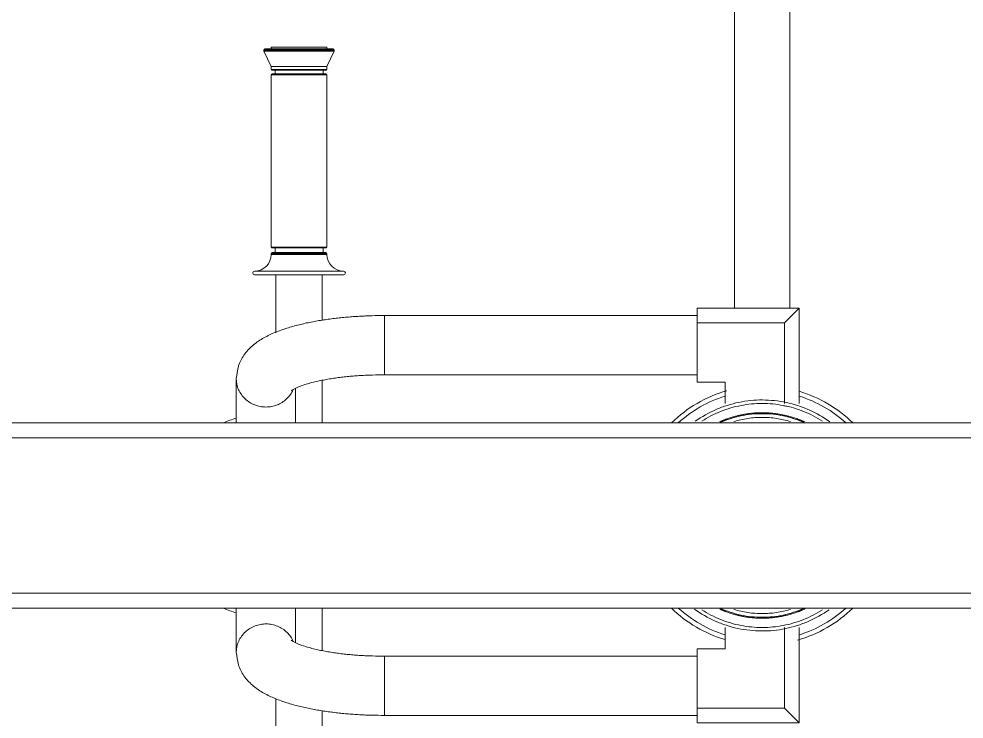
# Model space of a CAD drawing. Header units: millimetres. Extents: x 2179 to 48742, y 3478 to 161002.
# Drawn here: x 25390 to 25900, y 138843 to 139221 of the extents above; entities that cross this region are included whole.
import ezdxf

# ---------------------------------------------------------------- set-up
doc = ezdxf.new("R2010")
doc.units = ezdxf.units.MM
doc.layers.add('0-1', color=7, linetype='Continuous', lineweight=9)
doc.layers.add('2966-1_navrh dispozice stroju-HK_02_dwg-1', color=7, linetype='Continuous', lineweight=9, true_color=0x919191)

# ---------------------------------------------------------------- blocks, each defined once
blk = doc.blocks.new('2966-1_navrh dispozice stroju-HK_02_dwg_SE2188-903835-1NP _ stroje')
at = {"layer": '0-1'}
for p, q in [((-1040.5, 1496.15), (-1040.5, 1448.15)), ((-1038.5, 1496.15), (-1038.5, 1448.15)), ((-1160.5, 1453.65), (-1160.5, 1490.65)), ((-1149, 1486.65), (-1149, 1457.65)), ((-1147, 1457.65), (-1147, 1486.65)), ((-1053, 1486.65), (-1053, 1457.65)), ((-1050.5, 1457.65), (-1050.5, 1486.65)), ((-1147, 1485.15), (-1149, 1485.15)), ((-1050.5, 1485.15), (-1053, 1485.15)), ((-1149, 1459.15), (-1147, 1459.15)), ((-1053, 1459.15), (-1050.5, 1459.15))]:
    blk.add_line(p, q, dxfattribs=at)
at = {"layer": '0-1', "flags": 128}
for points in [[(-1159.61, 1453.15), (-1159.61, 1491.15), (-1160, 1491.15), (-1160, 1453.15)], [(-1146.5, 1487.15), (-1146.5, 1457.15), (-1053.5, 1457.15), (-1053.5, 1487.15)], [(-1049.5, 1457.15), (-1050, 1457.15), (-1050, 1487.15), (-1049.5, 1487.15)]]:
    blk.add_lwpolyline(points, close=True, dxfattribs=at)
for points in [[(-1151, 1487.15), (-1151, 1457.15), (-1149.5, 1457.15), (-1149.5, 1487.15), (-1151, 1487.15), (-1159.4, 1491.11), (-1159.4, 1453.2), (-1151, 1457.15)], [(-1160.5, 1457.15), (-1161.5, 1457.15), (-1161.5, 1487.15), (-1160.5, 1487.15)]]:
    blk.add_lwpolyline(points, dxfattribs=at)
at = {"layer": '0-1'}
for centre, radius, start, end in [((-1049.5, 1496.15), 9, 270, 0), ((-1039.5, 1496.15), 1, 0, 180), ((-1160, 1490.65), 0.5, 90, 180), ((-1159.61, 1490.65), 0.5, 64.7989, 90), ((-1149.5, 1486.65), 0.5, 0, 90), ((-1146.5, 1486.65), 0.5, 90, 180), ((-1053.5, 1486.65), 0.5, 0, 90), ((-1050, 1486.65), 0.5, 90, 180), ((-1149.5, 1457.65), 0.5, 270, 0), ((-1146.5, 1457.65), 0.5, 180, 270), ((-1053.5, 1457.65), 0.5, 270, 360), ((-1050, 1457.65), 0.5, 180, 270), ((-1049.5, 1448.15), 9, 0, 90), ((-1160, 1453.65), 0.5, 180, 270), ((-1159.61, 1453.65), 0.5, 270, 295.2011), ((-1039.5, 1448.15), 1, 180, 360)]:
    blk.add_arc(centre, radius, start, end, dxfattribs=at)
blk = doc.blocks.new('2966-1_navrh dispozice stroju-HK_02_dwg_SE2187-903836-1NP _ stroje')
at = {"layer": '0-1'}
for p, q in [((-1013.85, 1484.65), (-1038.5, 1484.65)), ((-958.5, 1484.65), (-981.42, 1484.65))]:
    blk.add_line(p, q, dxfattribs=at)
blk = doc.blocks.new('2966-1_navrh dispozice stroju-HK_02_dwg_SE2186-903837-1NP _ stroje')
at = {"layer": '0-1'}
blk.add_line((-1038.5, 1459.65), (-1007.23, 1459.65), dxfattribs=at)
blk.add_blockref('2966-1_navrh dispozice stroju-HK_02_dwg_SE2187-903836-1NP _ stroje', (0, 0))
blk = doc.blocks.new('2966-1_navrh dispozice stroju-HK_02_dwg_SE2184-903838-1NP _ stroje')
at = {"layer": '0-1'}
blk.add_line((-1020.5, 1737.25), (-1408.5, 1737.25), dxfattribs=at)
blk = doc.blocks.new('2966-1_navrh dispozice stroju-HK_02_dwg_SE2185-903839-1NP _ stroje')
at = {"layer": '0-1'}
blk.add_line((-1276.13, 1707.25), (-1020.5, 1707.25), dxfattribs=at)
blk = doc.blocks.new('2966-1_navrh dispozice stroju-HK_02_dwg_SE2183-903840-1NP _ stroje')
for name in ['2966-1_navrh dispozice stroju-HK_02_dwg_SE2184-903838-1NP _ stroje', '2966-1_navrh dispozice stroju-HK_02_dwg_SE2185-903839-1NP _ stroje']:
    blk.add_blockref(name, (0, 0))
blk = doc.blocks.new('2966-1_navrh dispozice stroju-HK_02_dwg_SE2182-903841-1NP _ stroje')
at = {"layer": '0-1'}
for start, end in [(196.9124, 204.62), (335.38, 343.0876)]:
    blk.add_arc((-908.5, 1454.25), 55, start, end, dxfattribs=at)
blk = doc.blocks.new('2966-1_navrh dispozice stroju-HK_02_dwg_SE2181-903842-1NP _ stroje')
blk.add_blockref('2966-1_navrh dispozice stroju-HK_02_dwg_SE2182-903841-1NP _ stroje', (0, 0))
blk = doc.blocks.new('2966-1_navrh dispozice stroju-HK_02_dwg_SE2180-903843-1NP _ stroje')
at = {"layer": '0-1'}
blk.add_line((-1020.5, 1742.25), (-1012.5, 1734.25), dxfattribs=at)
at = {"layer": '0-1', "flags": 128}
for points in [[(-1012.5, 1687.25), (-1020.5, 1687.25), (-1020.5, 1742.25), (-969, 1742.25)], [(-969, 1734.25), (-1012.5, 1734.25), (-1012.5, 1687.25), (-980.5, 1687.25), (-980.5, 1702.25), (-969, 1702.25)]]:
    blk.add_lwpolyline(points, dxfattribs=at)
blk = doc.blocks.new('2966-1_navrh dispozice stroju-HK_02_dwg__POLYLINE-903844-1NP _ stroje')
at = {"layer": '0-1', "flags": 128}
blk.add_lwpolyline([(-982.46, 1438.25), (-982.41, 1438.25), (-982.44, 1438.25)], dxfattribs=at)
blk = doc.blocks.new('2966-1_navrh dispozice stroju-HK_02_dwg_SE2179-903845-1NP _ stroje')
at = {"layer": '0-1'}
blk.add_open_spline([(-982.44, 1438.25), (-980.39, 1438.25), (-977.32, 1438.91), (-973.73, 1440.95), (-971.41, 1442.99), (-969.52, 1445.43), (-968.13, 1448.2), (-967.28, 1451.17), (-967, 1454.24), (-967.28, 1457.32), (-968.12, 1460.29), (-969.51, 1463.05), (-972.02, 1466.32), (-974.56, 1468.15), (-976.44, 1468.98)], degree=3, knots=[0, 0, 0, 0, 0.142832, 0.214252, 0.285676, 0.357105, 0.428538, 0.499973, 0.57141, 0.642847, 0.714283, 0.785715, 0.857144, 1, 1, 1, 1], dxfattribs=at)
blk.add_blockref('2966-1_navrh dispozice stroju-HK_02_dwg__POLYLINE-903844-1NP _ stroje', (0, 0))
blk = doc.blocks.new('2966-1_navrh dispozice stroju-HK_02_dwg_SE2178-903846-1NP _ stroje')
at = {"layer": '0-1'}
for p, q in [((-958.5, 1470.25), (-977.2, 1470.25)), ((-982.44, 1438.25), (-958.5, 1438.25))]:
    blk.add_line(p, q, dxfattribs=at)
at = {"layer": '0-1', "flags": 128}
blk.add_lwpolyline([(-984.5, 1687.25), (-984.5, 1518.25), (-1016.5, 1518.25), (-1016.5, 1687.25)], dxfattribs=at)
at = {"layer": '0-1'}
for points, knots in [([(-1016.5, 1518.25), (-1016.48, 1516), (-1016.45, 1512.62), (-1016.3, 1508.11), (-1016.13, 1504.73), (-1015.92, 1501.36), (-1015.65, 1497.99), (-1015.33, 1494.62), (-1014.95, 1491.26), (-1014.52, 1487.91), (-1014.03, 1484.56), (-1013.47, 1481.22), (-1012.84, 1477.9), (-1012.13, 1474.59), (-1011.34, 1471.31), (-1010.45, 1468.04), (-1009.46, 1464.81), (-1008.35, 1461.61), (-1007.11, 1458.47), (-1005.69, 1455.39), (-1004.08, 1452.42), (-1002.26, 1449.56), (-1000.18, 1446.89), (-997.82, 1444.45), (-995.21, 1442.3), (-992.31, 1440.52), (-988.05, 1438.96), (-984.67, 1438.56), (-982.44, 1438.25)], [0, 0, 0, 0, 0.071431, 0.107147, 0.142862, 0.178578, 0.214294, 0.250009, 0.285725, 0.321441, 0.357156, 0.392872, 0.428588, 0.464303, 0.500019, 0.535734, 0.57145, 0.607165, 0.64288, 0.678594, 0.714308, 0.75002, 0.785732, 0.821443, 0.857154, 0.892863, 0.928574, 1, 1, 1, 1]), ([(-975.93, 1467.87), (-977.14, 1469.66), (-978.37, 1472.65), (-979.67, 1476.75), (-980.5, 1479.86), (-981.22, 1483.01), (-981.84, 1486.17), (-982.39, 1489.35), (-982.86, 1492.54), (-983.26, 1495.73), (-983.61, 1498.94), (-983.89, 1502.15), (-984.1, 1505.37), (-984.26, 1508.59), (-984.4, 1512.88), (-984.46, 1516.11), (-984.5, 1518.25)], [0, 0, 0, 0, 0.124908, 0.187412, 0.249918, 0.312425, 0.374932, 0.43744, 0.499947, 0.562454, 0.624961, 0.687468, 0.749975, 0.812481, 0.874988, 1, 1, 1, 1])]:
    blk.add_open_spline(points, degree=3, knots=knots, dxfattribs=at)
blk.add_blockref('2966-1_navrh dispozice stroju-HK_02_dwg_SE2179-903845-1NP _ stroje', (0, 0))
blk = doc.blocks.new('2966-1_navrh dispozice stroju-HK_02_dwg_SE2177-903847-1NP _ stroje')
at = {"layer": '0-1'}
for start, end in [(137.7946, 162.5984), (17.2353, 42.2054), (197.2353, 222.2054), (317.7946, 342.7647)]:
    blk.add_arc((-908.5, 1722.25), 67.5, start, end, dxfattribs=at)
blk = doc.blocks.new('2966-1_navrh dispozice stroju-HK_02_dwg_SE2176-903848-1NP _ stroje')
at = {"layer": '0-1'}
blk.add_arc((-909.07, 1724.41), 59.49, 168.5762, 170.8118, dxfattribs=at)
blk.add_blockref('2966-1_navrh dispozice stroju-HK_02_dwg_SE2177-903847-1NP _ stroje', (0, 0))
blk = doc.blocks.new('2966-1_navrh dispozice stroju-HK_02_dwg_SE2175-903849-1NP _ stroje')
at = {"layer": '0-1', "flags": 128}
for points in [[(-848, 1742.25), (-796.5, 1742.25), (-796.5, 1687.25), (-804.5, 1687.25)], [(-796.5, 1742.25), (-804.5, 1734.25), (-848, 1734.25)], [(-804.5, 1734.25), (-804.5, 1687.25), (-836.5, 1687.25), (-836.5, 1702.25), (-848, 1702.25)]]:
    blk.add_lwpolyline(points, dxfattribs=at)
blk = doc.blocks.new('2966-1_navrh dispozice stroju-HK_02_dwg_SE2174-903850-1NP _ stroje')
at = {"layer": '0-1'}
blk.add_open_spline([(-840.25, 1469.12), (-842.16, 1468.33), (-844.76, 1466.53), (-847.35, 1463.28), (-848.79, 1460.52), (-849.68, 1457.54), (-850.01, 1454.44), (-849.75, 1451.34), (-848.93, 1448.33), (-847.55, 1445.54), (-845.67, 1443.06), (-843.33, 1440.99), (-839.73, 1438.92), (-836.63, 1438.25), (-834.56, 1438.25)], degree=3, knots=[0, 0, 0, 0, 0.142845, 0.214274, 0.285708, 0.357144, 0.428582, 0.50002, 0.571457, 0.64289, 0.71432, 0.785746, 0.857167, 1, 1, 1, 1], dxfattribs=at)
blk = doc.blocks.new('2966-1_navrh dispozice stroju-HK_02_dwg_SE2173-903851-1NP _ stroje')
at = {"layer": '0-1'}
for p, q in [((-839.78, 1470.25), (-858.5, 1470.25)), ((-858.5, 1438.25), (-834.56, 1438.25))]:
    blk.add_line(p, q, dxfattribs=at)
at = {"layer": '0-1', "flags": 128}
blk.add_lwpolyline([(-800.5, 1687.25), (-800.5, 1518.25), (-832.5, 1518.25), (-832.5, 1687.25)], dxfattribs=at)
at = {"layer": '0-1'}
for points, knots in [([(-832.5, 1518.25), (-832.52, 1516.11), (-832.56, 1512.88), (-832.71, 1508.59), (-832.89, 1505.37), (-833.12, 1502.16), (-833.4, 1498.95), (-833.74, 1495.74), (-834.15, 1492.55), (-834.61, 1489.36), (-835.16, 1486.18), (-835.78, 1483.02), (-836.5, 1479.88), (-837.33, 1476.76), (-838.63, 1472.67), (-839.86, 1469.68), (-841.06, 1467.88)], [0, 0, 0, 0, 0.125013, 0.18752, 0.250027, 0.312535, 0.375042, 0.437549, 0.500056, 0.562563, 0.625071, 0.687578, 0.750085, 0.81259, 0.875093, 1, 1, 1, 1]), ([(-834.56, 1438.25), (-832.34, 1438.56), (-828.95, 1438.96), (-824.69, 1440.52), (-821.8, 1442.3), (-819.18, 1444.45), (-816.82, 1446.89), (-814.75, 1449.57), (-812.92, 1452.42), (-811.31, 1455.39), (-809.9, 1458.47), (-808.65, 1461.61), (-807.54, 1464.81), (-806.55, 1468.04), (-805.66, 1471.31), (-804.87, 1474.59), (-804.17, 1477.9), (-803.54, 1481.22), (-802.98, 1484.56), (-802.48, 1487.91), (-802.05, 1491.26), (-801.68, 1494.62), (-801.35, 1497.99), (-801.08, 1501.36), (-800.87, 1504.73), (-800.71, 1508.11), (-800.57, 1512.62), (-800.53, 1516), (-800.5, 1518.25)], [0, 0, 0, 0, 0.071426, 0.107137, 0.142846, 0.178557, 0.214268, 0.24998, 0.285692, 0.321406, 0.35712, 0.392835, 0.42855, 0.464266, 0.499981, 0.535697, 0.571412, 0.607128, 0.642844, 0.678559, 0.714275, 0.749991, 0.785706, 0.821422, 0.857138, 0.892853, 0.928569, 1, 1, 1, 1])]:
    blk.add_open_spline(points, degree=3, knots=knots, dxfattribs=at)
blk.add_blockref('2966-1_navrh dispozice stroju-HK_02_dwg_SE2174-903850-1NP _ stroje', (0, 0))
blk = doc.blocks.new('2966-1_navrh dispozice stroju-HK_02_dwg_SE2172-903852-1NP _ stroje')
at = {"layer": '0-1'}
for p, q in [((-835.5, 1484.65), (-858.5, 1484.65)), ((-778.5, 1484.65), (-803.15, 1484.65))]:
    blk.add_line(p, q, dxfattribs=at)
blk = doc.blocks.new('2966-1_navrh dispozice stroju-HK_02_dwg_SE2171-903853-1NP _ stroje')
at = {"layer": '0-1'}
blk.add_line((-809.48, 1459.65), (-778.5, 1459.65), dxfattribs=at)
blk.add_blockref('2966-1_navrh dispozice stroju-HK_02_dwg_SE2172-903852-1NP _ stroje', (0, 0))
blk = doc.blocks.new('2966-1_navrh dispozice stroju-HK_02_dwg_SE2137-903880-1NP _ stroje')
at = {"layer": '0-1'}
for points in [[(-969, 1722.25), (-969, 1726.08), (-968.46, 1731.82), (-966.66, 1739.26), (-964.16, 1746.5), (-961.53, 1751.63), (-959.47, 1754.85)], [(-857.53, 1754.85), (-855.47, 1751.63), (-852.84, 1746.5), (-850.35, 1739.26), (-848.55, 1731.82), (-848, 1726.08), (-848, 1722.25)]]:
    blk.add_open_spline(points, degree=3, knots=[0, 0, 0, 0, 0.333333, 0.5, 0.666667, 1, 1, 1, 1], dxfattribs=at)
blk = doc.blocks.new('2966-1_navrh dispozice stroju-HK_02_dwg_SE2138-903881-1NP _ stroje')
at = {"layer": '0-1'}
for points in [[(-959.47, 1689.66), (-961.53, 1692.88), (-964.16, 1698.01), (-966.66, 1705.25), (-968.46, 1712.69), (-969, 1718.43), (-969, 1722.25)], [(-848, 1722.25), (-848, 1718.43), (-848.55, 1712.69), (-850.35, 1705.25), (-852.84, 1698.01), (-855.47, 1692.88), (-857.53, 1689.66)]]:
    blk.add_open_spline(points, degree=3, knots=[0, 0, 0, 0, 0.333333, 0.5, 0.666667, 1, 1, 1, 1], dxfattribs=at)
blk = doc.blocks.new('2966-1_navrh dispozice stroju-HK_02_dwg_SE2139-903882-1NP _ stroje')
at = {"layer": '0-1'}
for points in [[(-964, 1722.25), (-964, 1726.69), (-962.83, 1733.97), (-960.9, 1741.08), (-959.07, 1745.12)], [(-858.14, 1745.57), (-856.24, 1741.46), (-854.22, 1734.21), (-853, 1726.78), (-853, 1722.25)]]:
    blk.add_open_spline(points, degree=2, knots=[0, 0, 0, 0.375, 0.625, 1, 1, 1], dxfattribs=at)
blk = doc.blocks.new('2966-1_navrh dispozice stroju-HK_02_dwg_SE2140-903883-1NP _ stroje')
at = {"layer": '0-1'}
for points in [[(-959.07, 1699.39), (-960.9, 1703.43), (-962.83, 1710.54), (-964, 1717.82), (-964, 1722.25)], [(-853, 1722.25), (-853, 1717.82), (-854.17, 1710.54), (-856.11, 1703.43), (-857.93, 1699.39)]]:
    blk.add_open_spline(points, degree=2, knots=[0, 0, 0, 0.375, 0.625, 1, 1, 1], dxfattribs=at)
blk = doc.blocks.new('2966-1_navrh dispozice stroju-HK_02_dwg_SE2141-903884-1NP _ stroje')
at = {"layer": '0-1'}
for points in [[(-958.64, 1699.64), (-960.23, 1703.18), (-962.68, 1710.6), (-963.5, 1718.37), (-963.5, 1722.25)], [(-853.5, 1722.25), (-853.5, 1718.37), (-854.33, 1710.6), (-856.77, 1703.18), (-858.37, 1699.64)]]:
    blk.add_open_spline(points, degree=3, dxfattribs=at)
blk = doc.blocks.new('2966-1_navrh dispozice stroju-HK_02_dwg_SE2142-903885-1NP _ stroje')
at = {"layer": '0-1'}
for points in [[(-963.5, 1722.25), (-963.5, 1726.14), (-962.68, 1733.91), (-960.23, 1741.33), (-958.64, 1744.87)], [(-858.26, 1744.63), (-856.7, 1741.12), (-854.31, 1733.77), (-853.5, 1726.09), (-853.5, 1722.25)]]:
    blk.add_open_spline(points, degree=3, dxfattribs=at)
blk = doc.blocks.new('2966-1_navrh dispozice stroju-HK_02_dwg_SE2143-903886-1NP _ stroje')
at = {"layer": '0-1'}
for points in [[(-959.24, 1706.95), (-959.99, 1709.43), (-961.12, 1714.49), (-961.5, 1719.67), (-961.5, 1722.25)], [(-855.5, 1722.25), (-855.5, 1719.67), (-855.88, 1714.49), (-857.01, 1709.43), (-857.76, 1706.95)]]:
    blk.add_open_spline(points, degree=3, dxfattribs=at)
blk = doc.blocks.new('2966-1_navrh dispozice stroju-HK_02_dwg_SE2144-903887-1NP _ stroje')
at = {"layer": '0-1'}
for points in [[(-961.5, 1722.25), (-961.5, 1724.84), (-961.12, 1730.02), (-959.99, 1735.08), (-959.24, 1737.56)], [(-857.76, 1737.56), (-857.01, 1735.08), (-855.88, 1730.02), (-855.5, 1724.84), (-855.5, 1722.25)]]:
    blk.add_open_spline(points, degree=3, dxfattribs=at)
blk = doc.blocks.new('2966-1_navrh dispozice stroju-HK_02_dwg_SE2136-903888-1NP _ stroje')
at = {"layer": '0-1'}
for points in [[(-959.39, 1686.13), (-961.88, 1689.65), (-965.07, 1695.31), (-968.1, 1703.39), (-969.73, 1709.66), (-970.71, 1716.06), (-971.01, 1722.52), (-970.65, 1728.98), (-969.62, 1735.38), (-967.94, 1741.63), (-964.84, 1749.68), (-961.6, 1755.32), (-959.07, 1758.81)], [(-857.62, 1758.37), (-855.12, 1754.86), (-851.93, 1749.2), (-848.9, 1741.12), (-847.27, 1734.85), (-846.3, 1728.45), (-845.99, 1721.99), (-846.35, 1715.52), (-847.38, 1709.13), (-849.07, 1702.88), (-852.16, 1694.83), (-855.4, 1689.19), (-857.93, 1685.7)]]:
    blk.add_open_spline(points, degree=3, knots=[0, 0, 0, 0, 0.166667, 0.25, 0.333333, 0.416667, 0.5, 0.583333, 0.666667, 0.75, 0.833333, 1, 1, 1, 1], dxfattribs=at)
for name in ['2966-1_navrh dispozice stroju-HK_02_dwg_SE2137-903880-1NP _ stroje', '2966-1_navrh dispozice stroju-HK_02_dwg_SE2139-903882-1NP _ stroje', '2966-1_navrh dispozice stroju-HK_02_dwg_SE2142-903885-1NP _ stroje', '2966-1_navrh dispozice stroju-HK_02_dwg_SE2144-903887-1NP _ stroje', '2966-1_navrh dispozice stroju-HK_02_dwg_SE2138-903881-1NP _ stroje', '2966-1_navrh dispozice stroju-HK_02_dwg_SE2140-903883-1NP _ stroje', '2966-1_navrh dispozice stroju-HK_02_dwg_SE2141-903884-1NP _ stroje', '2966-1_navrh dispozice stroju-HK_02_dwg_SE2143-903886-1NP _ stroje']:
    blk.add_blockref(name, (0, 0))
blk = doc.blocks.new('2966-1_navrh dispozice stroju-HK_02_dwg_SE2135-903889-1NP _ stroje')
at = {"layer": '0-1'}
for start, end in [(135.5847, 163.3985), (15.8185, 44.4153), (195.8185, 224.4153), (315.5847, 343.3985)]:
    blk.add_arc((-908.5, 1722.25), 70, start, end, dxfattribs=at)
blk = doc.blocks.new('2966-1_navrh dispozice stroju-HK_02_dwg-876232-1NP _ stroje')
at = {"layer": '0-1'}
for p, q in [((-61970.3, 48826.13), (-62725.8, 47569.28)), ((-62619.5, 47583.07), (-61898.31, 48782.85))]:
    blk.add_line(p, q, dxfattribs=at)
at = {"layer": '0-1', "flags": 128}
blk.add_lwpolyline([(-62735.92, 47567.97), (-61977.16, 48830.25), (-61970.3, 48826.13), (-61898.31, 48782.85), (-61891.45, 48778.73), (-62609.38, 47584.39)], dxfattribs=at)
at = {"rotation": 328.989640494807}
for name in ['2966-1_navrh dispozice stroju-HK_02_dwg_SE2183-903840-1NP _ stroje', '2966-1_navrh dispozice stroju-HK_02_dwg_SE2135-903889-1NP _ stroje', '2966-1_navrh dispozice stroju-HK_02_dwg_SE2180-903843-1NP _ stroje', '2966-1_navrh dispozice stroju-HK_02_dwg_SE2176-903848-1NP _ stroje', '2966-1_navrh dispozice stroju-HK_02_dwg_SE2136-903888-1NP _ stroje', '2966-1_navrh dispozice stroju-HK_02_dwg_SE2178-903846-1NP _ stroje', '2966-1_navrh dispozice stroju-HK_02_dwg_SE2175-903849-1NP _ stroje', '2966-1_navrh dispozice stroju-HK_02_dwg_SE2173-903851-1NP _ stroje', '2966-1_navrh dispozice stroju-HK_02_dwg_SE2188-903835-1NP _ stroje', '2966-1_navrh dispozice stroju-HK_02_dwg_SE2186-903837-1NP _ stroje', '2966-1_navrh dispozice stroju-HK_02_dwg_SE2181-903842-1NP _ stroje', '2966-1_navrh dispozice stroju-HK_02_dwg_SE2171-903853-1NP _ stroje']:
    blk.add_blockref(name, (-62300.54, 46431.8), dxfattribs=at)

msp = doc.modelspace()

# ---------------------------------------------------------------- block references
at = {"layer": '2966-1_navrh dispozice stroju-HK_02_dwg-1', "rotation": 301.0103595051887}
msp.add_blockref('2966-1_navrh dispozice stroju-HK_02_dwg-876232-1NP _ stroje', (16370.46, 60726.75), dxfattribs=at)

doc.saveas('drawing.dxf')
